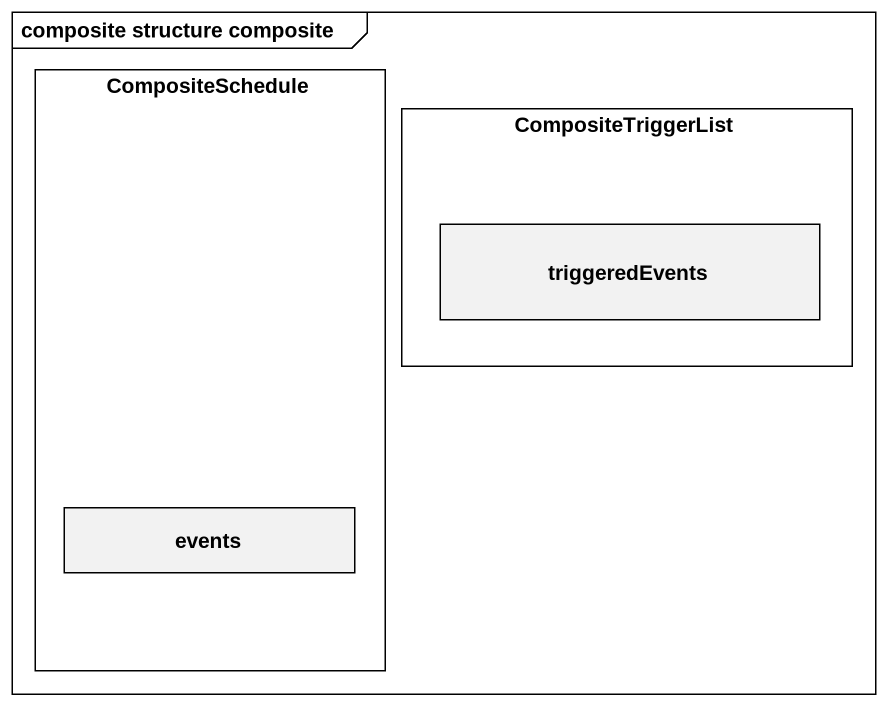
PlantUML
@startuml
mainframe composite structure composite
rectangle CompositeSchedule {
  rectangle events
}
rectangle CompositeTriggerList {
  rectangle triggeredEvents
}
@enduml
